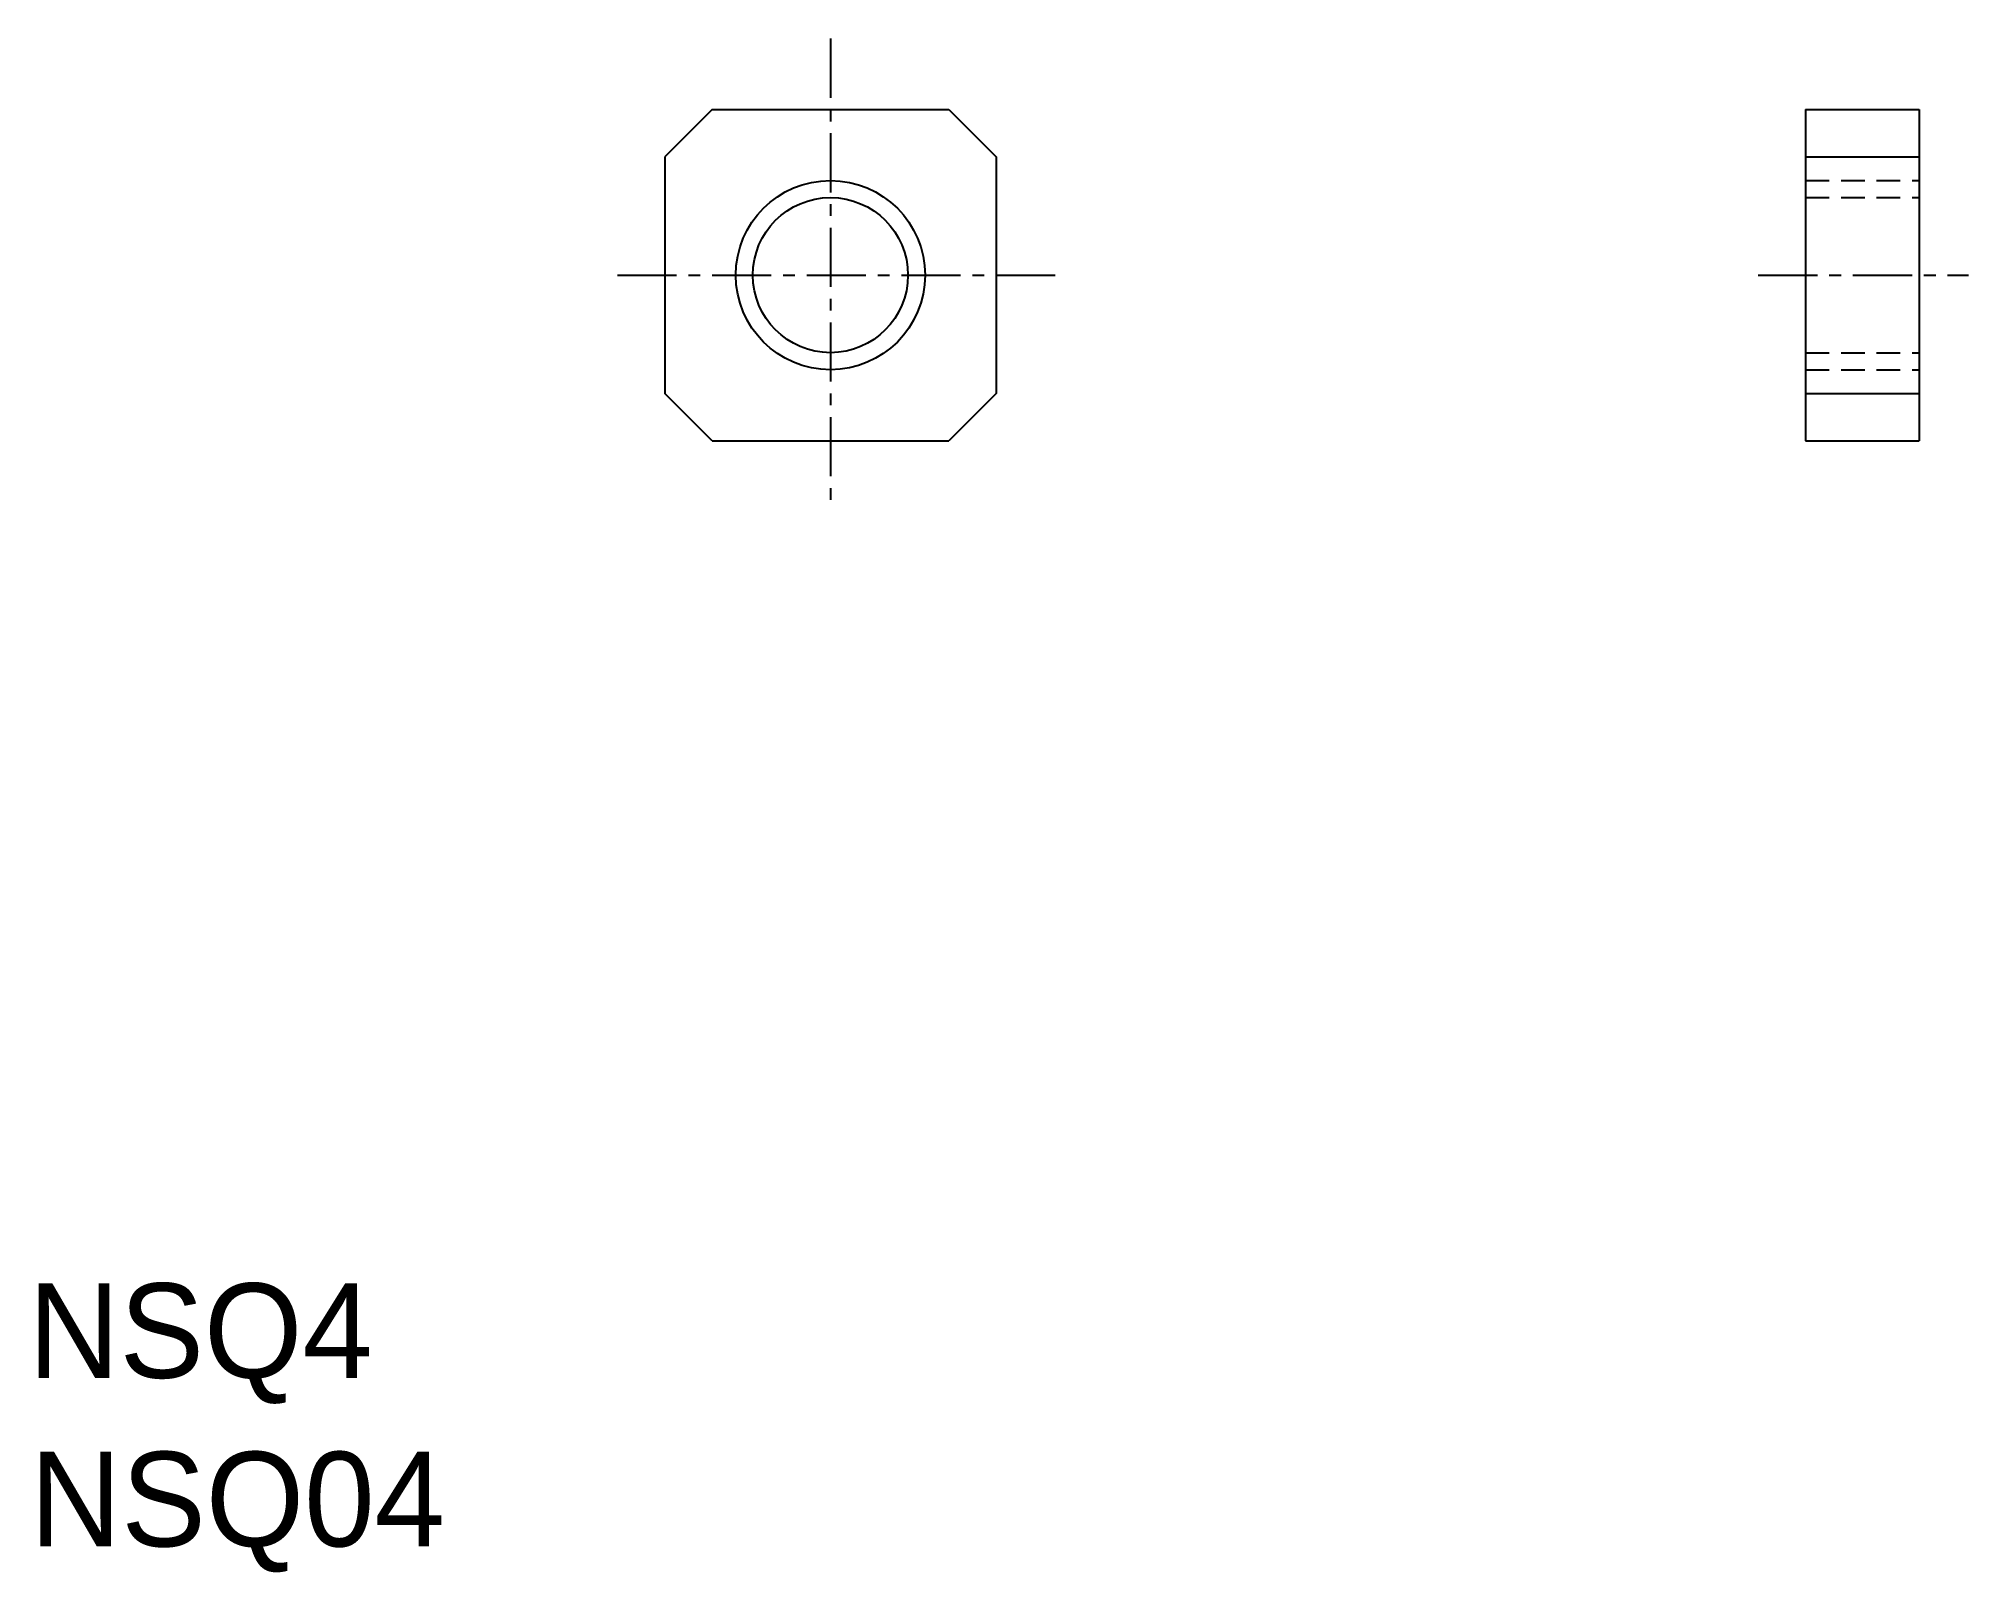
# Model space of a CAD drawing. Extents: x 2.7 to 43.5, y -13.6 to 18.8.
import ezdxf

# ---------------------------------------------------------------- set-up
doc = ezdxf.new("R2010")
doc.units = 0
doc.linetypes.add('CENTER', pattern=[2, 1.25, -0.25, 0.25, -0.25])
doc.linetypes.add('DASHED', pattern=[0.75, 0.5, -0.25])
doc.layers.get('0').update_dxf_attribs({"linetype": 'CONTINUOUS'})
doc.layers.add('CENTER', color=1, linetype='CENTER')

msp = doc.modelspace()

# ---------------------------------------------------------------- linework, layer by layer
at = {"color": 7, "linetype": 'CONTINUOUS'}
for p, q in [((16.916, 17.301), (15.916, 16.301)), ((16.916, 17.301), (21.916, 17.301)), ((21.916, 17.301), (22.916, 16.301)), ((40.025, 17.301), (40.025, 10.301)), ((40.025, 17.301), (42.425, 17.301)), ((42.425, 17.301), (42.425, 10.301)), ((15.916, 16.301), (15.916, 11.301)), ((22.916, 16.301), (22.916, 11.301)), ((40.025, 16.301), (42.425, 16.301)), ((15.916, 15.801), (15.916, 15.801)), ((15.916, 13.801), (15.916, 13.801)), ((16.916, 10.301), (15.916, 11.301)), ((22.916, 11.301), (21.916, 10.301)), ((40.025, 11.301), (42.425, 11.301)), ((16.916, 10.301), (21.916, 10.301)), ((40.025, 10.301), (42.425, 10.301))]:
    msp.add_line(p, q, dxfattribs=at)
at = {"color": 3, "linetype": 'DASHED'}
for p, q in [((40.025, 15.801), (42.425, 15.801)), ((40.025, 15.44), (42.425, 15.44)), ((40.025, 12.162), (42.425, 12.162)), ((40.025, 11.801), (42.425, 11.801))]:
    msp.add_line(p, q, dxfattribs=at)
at = {"color": 3, "linetype": 'CONTINUOUS'}
msp.add_circle((19.416, 13.801), 2, dxfattribs=at)
at = {"color": 7, "linetype": 'CONTINUOUS'}
msp.add_circle((19.416, 13.801), 1.639, dxfattribs=at)
at = {"layer": 'CENTER', "color": 1, "linetype": 'CENTER'}
for p, q in [((19.416, 18.801), (19.416, 8.801)), ((19.416, 18.801), (19.416, 8.801)), ((14.916, 13.801), (24.416, 13.801)), ((39.025, 13.801), (43.465, 13.801))]:
    msp.add_line(p, q, dxfattribs=at)

# ---------------------------------------------------------------- texts
at = {"color": 7, "linetype": 'CONTINUOUS'}
for s, p in [('NSQ4', (2.463, -9.509)), ('NSQ04', (2.5, -13.071))]:
    msp.add_text(s, height=2, dxfattribs=at).set_placement(p)

doc.saveas('drawing.dxf')
